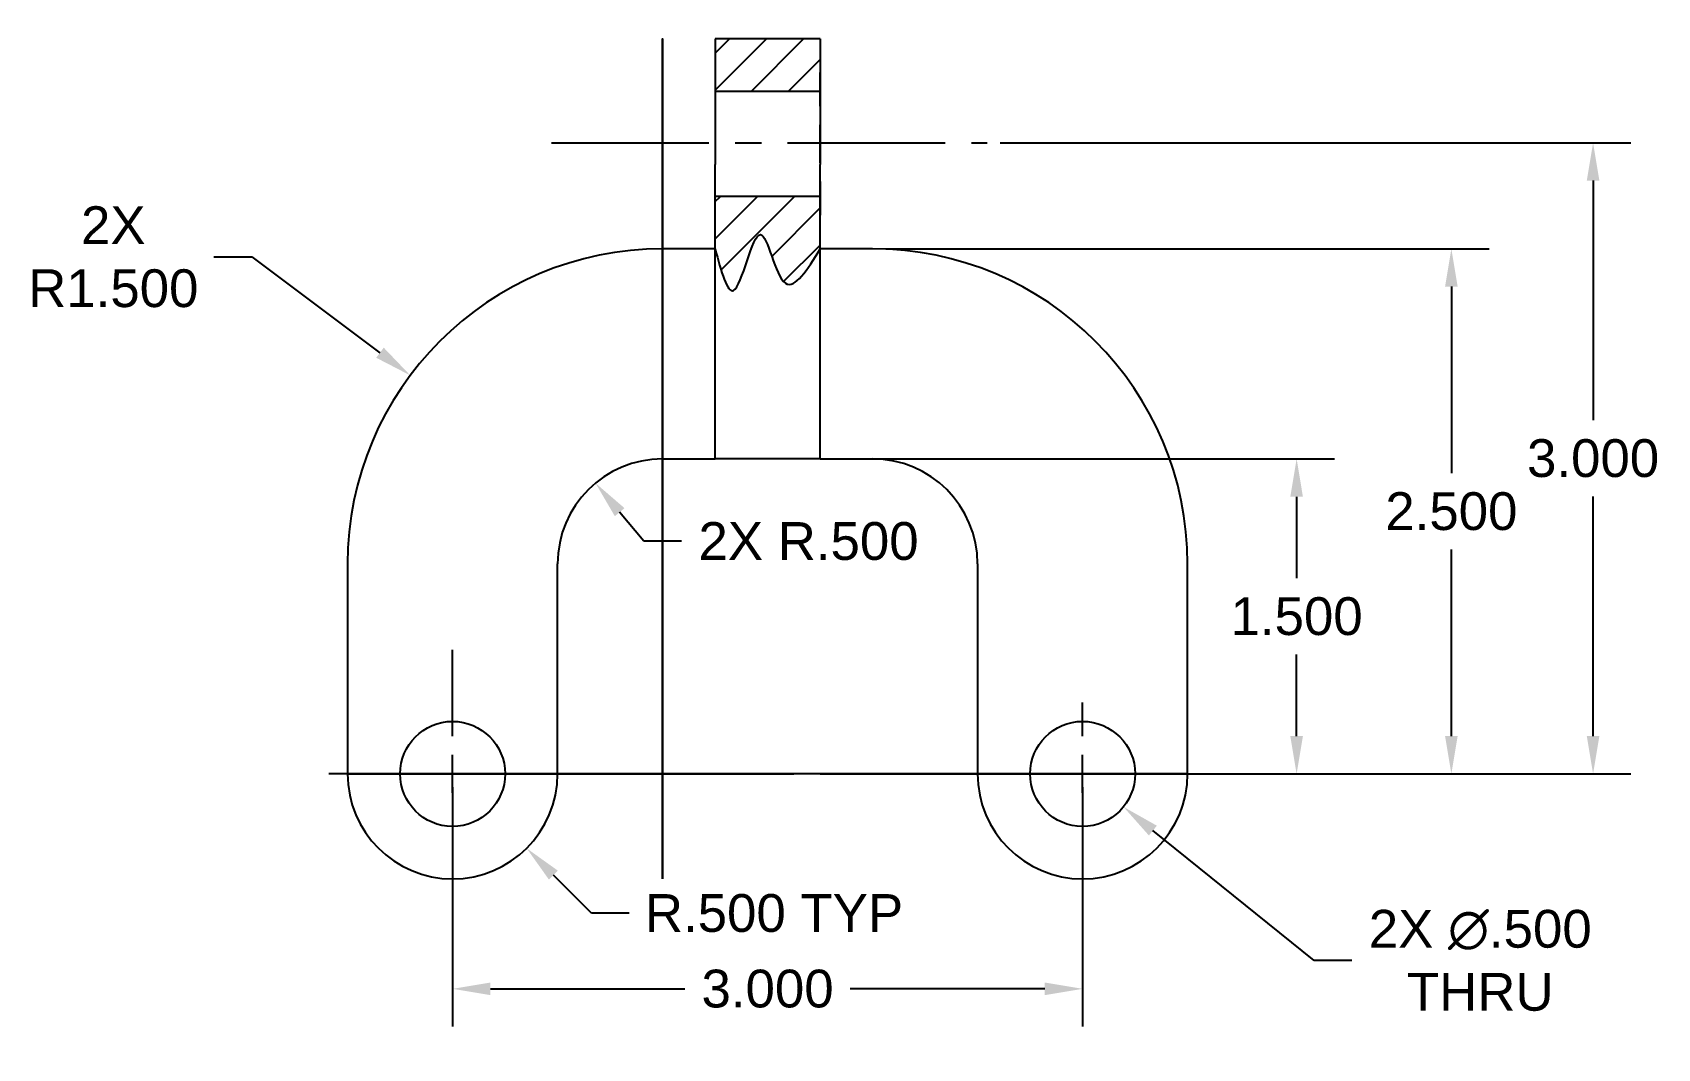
# Model space of a CAD drawing. Header units: inches. Extents: x -3 to 4.74, y -1.31 to 3.53.
import ezdxf

# ---------------------------------------------------------------- set-up
doc = ezdxf.new("R2010")
doc.units = ezdxf.units.IN
doc.header["$MEASUREMENT"] = 0
for name, pattern in [('CENTER2', [1.125, 0.75, -0.125, 0.125, -0.125]), ('CENTERX2', [4, 2.5, -0.5, 0.5, -0.5]), ('HIDDEN2', [0.1875, 0.125, -0.0625])]:
    doc.linetypes.add(name, pattern=pattern)
for name, color, linetype in [('FV1-HID', 1, 'HIDDEN2'), ('FV1-VIS', 7, 'Continuous'), ('PV1-DIM', 7, 'Continuous'), ('PV1-HID', 1, 'HIDDEN2'), ('PV1-VIS', 7, 'Continuous'), ('SV1-HID', 1, 'HIDDEN2'), ('SV1-VIS', 7, 'Continuous'), ('VPORTS', 7, 'Continuous')]:
    doc.layers.add(name, color=color, linetype=linetype)
doc.styles.get("Standard").update_dxf_attribs({"font": 'arial.ttf'})
doc.dimstyles.get("Standard").update_dxf_attribs({"dimtxt": 0.18, "dimasz": 0.18, "dimexe": 0.18, "dimexo": 0.0625, "dimgap": 0.09, "dimtad": 0, "dimtih": 1, "dimtoh": 1, "dimdec": 3, "dimzin": 4, "dimdsep": 46, "dimtxsty": 'Standard', "dimcen": -0.09, "dimadec": 0, "dimazin": 1, "dimtfac": 1, "dimtdec": 3, "dimtofl": 0, "dimtmove": 0, "dimatfit": 3, "dimfxl": 1, "dimtolj": 1, "dimtzin": 0, "dimarcsym": 0})

# ---------------------------------------------------------------- blocks, each defined once
blk = doc.blocks.new('*D17')
at = {"layer": 'Defpoints', "color": 0, "transparency": 16777216}
for p in [(-1.2017, 1.8978), (0, 1)]:
    blk.add_point(p, dxfattribs=at)
at = {"layer": 'PV1-DIM', "color": 0, "lineweight": -2, "transparency": 16777216}
for p, q in [((-2.1361, 2.4614), (-1.9561, 2.4614)), ((-1.9561, 2.4614), (-1.3459, 2.0055))]:
    blk.add_line(p, q, dxfattribs=at)
at = {"layer": 'PV1-DIM', "color": 0, "transparency": 16777216}
blk.add_solid([(-1.3279, 2.0295), (-1.3638, 1.9815), (-1.2017, 1.8978)], dxfattribs=at)
at = {"layer": 'PV1-DIM', "color": 0, "transparency": 16777216, "insert": (-2.6156, 2.4614), "char_height": 0.18, "attachment_point": 5}
blk.add_mtext('\\A1;2X\\PR1.500', dxfattribs=at)
blk = doc.blocks.new('*D18')
at = {"layer": 'Defpoints', "color": 0, "transparency": 16777216}
for p in [(-0.3194, 1.3847), (0, 1)]:
    blk.add_point(p, dxfattribs=at)
at = {"layer": 'PV1-DIM', "color": 0, "lineweight": -2, "transparency": 16777216}
for p, q in [((-0.0894, 1.1077), (-0.2044, 1.2462)), ((0.0906, 1.1077), (-0.0894, 1.1077))]:
    blk.add_line(p, q, dxfattribs=at)
at = {"layer": 'PV1-DIM', "color": 0, "transparency": 16777216}
blk.add_solid([(-0.1813, 1.2654), (-0.2275, 1.2271), (-0.3194, 1.3847)], dxfattribs=at)
at = {"layer": 'PV1-DIM', "color": 0, "transparency": 16777216, "insert": (0.6951, 1.1077), "char_height": 0.18, "attachment_point": 5}
blk.add_mtext('\\A1;2X R.500', dxfattribs=at)
blk = doc.blocks.new('*D19')
at = {"layer": 'Defpoints', "color": 0, "transparency": 16777216}
for p in [(-1, 0), (2, 0), (2, -1.0234)]:
    blk.add_point(p, dxfattribs=at)
at = {"layer": 'PV1-DIM', "color": 0, "lineweight": -2, "transparency": 16777216}
for p, q in [((-1, -0.0625), (-1, -1.2034)), ((2, -0.0625), (2, -1.2034)), ((-0.82, -1.0234), (0.1067, -1.0234)), ((1.82, -1.0234), (0.8933, -1.0234))]:
    blk.add_line(p, q, dxfattribs=at)
at = {"layer": 'PV1-DIM', "color": 0, "transparency": 16777216}
for points in [[(-0.82, -0.9934), (-0.82, -1.0534), (-1, -1.0234)], [(1.82, -0.9934), (1.82, -1.0534), (2, -1.0234)]]:
    blk.add_solid(points, dxfattribs=at)
at = {"layer": 'PV1-DIM', "color": 0, "transparency": 16777216, "insert": (0.5, -1.0234), "char_height": 0.18, "attachment_point": 5}
blk.add_mtext('\\A1;3.000', dxfattribs=at)
blk = doc.blocks.new('*D20')
at = {"layer": 'Defpoints', "color": 0, "transparency": 16777216}
for p in [(-1, 0), (-0.6472, -0.3543)]:
    blk.add_point(p, dxfattribs=at)
at = {"layer": 'PV1-DIM', "color": 0, "lineweight": -2, "transparency": 16777216}
for p, q in [((-1, 0.18), (-1, 0.59)), ((-1, -0.09), (-1, 0.09)), ((-1.18, 0), (-1.59, 0)), ((-1.09, 0), (-0.91, 0)), ((-0.82, 0), (-0.41, 0)), ((-1, -0.18), (-1, -0.59)), ((-0.339, -0.6636), (-0.5201, -0.4818)), ((-0.159, -0.6636), (-0.339, -0.6636))]:
    blk.add_line(p, q, dxfattribs=at)
at = {"layer": 'PV1-DIM', "color": 0, "transparency": 16777216}
blk.add_solid([(-0.4989, -0.4606), (-0.5414, -0.503), (-0.6472, -0.3543)], dxfattribs=at)
at = {"layer": 'PV1-DIM', "color": 0, "transparency": 16777216, "insert": (0.5306, -0.6636), "char_height": 0.18, "attachment_point": 5}
blk.add_mtext('\\A1;R.500 TYP', dxfattribs=at)
blk = doc.blocks.new('*D21')
at = {"layer": 'Defpoints', "color": 0, "transparency": 16777216}
for p in [(1.8054, 0.1569), (2.1946, -0.1569)]:
    blk.add_point(p, dxfattribs=at)
at = {"layer": 'PV1-DIM', "color": 0, "lineweight": -2, "transparency": 16777216}
for p, q in [((3.1022, -0.8888), (2.3347, -0.2699)), ((3.2822, -0.8888), (3.1022, -0.8888))]:
    blk.add_line(p, q, dxfattribs=at)
at = {"layer": 'PV1-DIM', "color": 0, "transparency": 16777216}
blk.add_solid([(2.3536, -0.2466), (2.3159, -0.2933), (2.1946, -0.1569)], dxfattribs=at)
at = {"layer": 'PV1-DIM', "color": 0, "transparency": 16777216, "insert": (3.8937, -0.8888), "char_height": 0.18, "attachment_point": 5}
blk.add_mtext('\\A1;2X ∅.500\\PTHRU', dxfattribs=at)
blk = doc.blocks.new('*D22')
at = {"layer": 'Defpoints', "color": 0, "transparency": 16777216}
for p in [(0.875, 1.5), (3.0192, 1.5), (2, 0)]:
    blk.add_point(p, dxfattribs=at)
at = {"layer": 'PV1-DIM', "color": 0, "lineweight": -2, "transparency": 16777216}
for p, q in [((0.9375, 1.5), (3.1992, 1.5)), ((3.0192, 1.32), (3.0192, 0.9319)), ((3.0192, 0.18), (3.0192, 0.5681)), ((2.0625, 0), (3.1992, 0))]:
    blk.add_line(p, q, dxfattribs=at)
at = {"layer": 'PV1-DIM', "color": 0, "transparency": 16777216}
for points in [[(2.9892, 1.32), (3.0492, 1.32), (3.0192, 1.5)], [(2.9892, 0.18), (3.0492, 0.18), (3.0192, 0)]]:
    blk.add_solid(points, dxfattribs=at)
at = {"layer": 'PV1-DIM', "color": 0, "transparency": 16777216, "insert": (3.0192, 0.75), "char_height": 0.18, "attachment_point": 5}
blk.add_mtext('\\A1;1.500', dxfattribs=at)
blk = doc.blocks.new('*D23')
at = {"layer": 'Defpoints', "color": 0, "transparency": 16777216}
for p in [(1, 2.5), (3.7561, 2.5), (2, 0)]:
    blk.add_point(p, dxfattribs=at)
at = {"layer": 'PV1-DIM', "color": 0, "lineweight": -2, "transparency": 16777216}
for p, q in [((1.0625, 2.5), (3.9361, 2.5)), ((3.7561, 2.32), (3.7561, 1.4319)), ((3.7561, 0.18), (3.7561, 1.0681)), ((2.0625, 0), (3.9361, 0))]:
    blk.add_line(p, q, dxfattribs=at)
at = {"layer": 'PV1-DIM', "color": 0, "transparency": 16777216}
for points in [[(3.7261, 2.32), (3.7861, 2.32), (3.7561, 2.5)], [(3.7261, 0.18), (3.7861, 0.18), (3.7561, 0)]]:
    blk.add_solid(points, dxfattribs=at)
at = {"layer": 'PV1-DIM', "color": 0, "transparency": 16777216, "insert": (3.7561, 1.25), "char_height": 0.18, "attachment_point": 5}
blk.add_mtext('\\A1;2.500', dxfattribs=at)
blk = doc.blocks.new('*D24')
at = {"layer": 'Defpoints', "color": 0, "transparency": 16777216}
for p in [(1.5456, 3.005, 0.0829), (4.431, 3.005), (2, 0)]:
    blk.add_point(p, dxfattribs=at)
at = {"layer": 'PV1-DIM', "color": 0, "lineweight": -2, "transparency": 16777216}
for p, q in [((1.6081, 3.005), (4.611, 3.005)), ((4.431, 2.825), (4.431, 1.6845)), ((4.431, 0.18), (4.431, 1.3205)), ((2.0625, 0), (4.611, 0))]:
    blk.add_line(p, q, dxfattribs=at)
at = {"layer": 'PV1-DIM', "color": 0, "transparency": 16777216}
for points in [[(4.401, 2.825), (4.461, 2.825), (4.431, 3.005)], [(4.401, 0.18), (4.461, 0.18), (4.431, 0)]]:
    blk.add_solid(points, dxfattribs=at)
at = {"layer": 'PV1-DIM', "color": 0, "transparency": 16777216, "insert": (4.431, 1.5025), "char_height": 0.18, "attachment_point": 5}
blk.add_mtext('\\A1;3.000', dxfattribs=at)

msp = doc.modelspace()

# ---------------------------------------------------------------- hatches: boundary and pattern name
at = {"layer": 'PV1-DIM'}
h = msp.add_hatch(dxfattribs=at)
h.set_pattern_fill('ANSI31', color=256)
edge = h.paths.add_edge_path()
edge.add_line((0.75, 2.75), (0.25, 2.75))
edge.add_line((0.25, 2.75), (0.25, 2.5))
edge.add_spline(control_points=[(0.25, 2.5), (0.2788, 2.3932), (0.3469, 2.1412), (0.4645, 2.7874), (0.5635, 2.1969), (0.6903, 2.4029), (0.75, 2.5)], knot_values=[0, 0, 0, 0, 0.216953, 0.511814, 0.772176, 1.004327, 1.004327, 1.004327, 1.004327], degree=3, periodic=0)
edge.add_line((0.75, 2.5), (0.75, 2.75))
h.paths.add_polyline_path([(0.75, 3.5), (0.25, 3.5), (0.25, 3.25), (0.75, 3.25)])

# ---------------------------------------------------------------- linework, layer by layer
at = {"layer": 'FV1-HID'}
for p, q in [((-1.25, 0), (-1.25, 0, 0.375)), ((-0.75, 0), (-0.75, 0, 0.375)), ((-0.5, 0), (-0.5, 0, 0.375)), ((0.75, 0), (0.25, 0)), ((0.75, 0, 0.375), (0.25, 0, 0.375)), ((0.75, 0, 0.4158), (0.25, 0, 0.4158)), ((0.75, 0, -0.0842), (0.25, 0, -0.0842)), ((1.5, 0), (1.5, 0, 0.375)), ((1.75, 0), (1.75, 0, 0.375)), ((2.25, 0), (2.25, 0, 0.375))]:
    msp.add_line(p, q, dxfattribs=at)
at = {"layer": 'FV1-HID', "color": 7, "linetype": 'CENTERX2', "ltscale": 0.25, "extrusion": (0, 1, -2.22045e-16)}
for p, q in [((-1, 0, -0.3125), (-1, 0, 0.6875)), ((0, 0, 0.1875), (1, 0, 0.1875)), ((2, 0, -0.3125), (2, 0, 0.6875))]:
    msp.add_line(p, q, dxfattribs=at)
at = {"layer": 'FV1-VIS'}
for p, q in [((0, 0), (-1.5, 0)), ((-1.5, 0), (-1.5, 0, 0.375)), ((-1.5, 0, 0.375), (0, 0, 0.375)), ((0, 0), (0.25, 0)), ((0.25, 0, 0.375), (0, 0, 0.375)), ((0.25, 0, -0.3342), (0.25, 0, 0.6658)), ((0.75, 0, 0.6658), (0.25, 0, 0.6658)), ((0.75, 0, -0.3342), (0.25, 0, -0.3342)), ((0.75, 0, -0.3342), (0.75, 0, 0.6658)), ((1, 0, 0.375), (0.75, 0, 0.375)), ((0.75, 0), (1, 0)), ((1, 0, 0.375), (2.5, 0, 0.375)), ((2.5, 0), (1, 0)), ((2.5, 0), (2.5, 0, 0.375))]:
    msp.add_line(p, q, dxfattribs=at)
at = {"layer": 'PV1-DIM', "linetype": 'CENTER2'}
msp.add_line((-0.5297, 3.005, 0.0829), (1.5456, 3.005, 0.0829), dxfattribs=at)
at = {"layer": 'PV1-DIM'}
for p, q in [((-1, 0.18), (-1, 0.34)), ((2, 0.18), (2, 0.34)), ((-1, -0.09), (-1, 0.09)), ((2, -0.09), (2, 0.09)), ((-1.18, 0), (-1.34, 0)), ((-1.09, 0), (-0.91, 0)), ((-0.82, 0), (-0.66, 0)), ((1.82, 0), (1.66, 0)), ((1.91, 0), (2.09, 0)), ((2.18, 0), (2.34, 0)), ((-1, -0.18), (-1, -0.34)), ((2, -0.18), (2, -0.34))]:
    msp.add_line(p, q, dxfattribs=at)
msp.add_spline([(0.25, 2.5), (0.3383, 2.3018), (0.4656, 2.5678), (0.5852, 2.3365), (0.75, 2.5)], degree=3, dxfattribs=at)
at = {"layer": 'PV1-HID', "color": 7, "linetype": 'Continuous'}
for p, q in [((0.75, 3.25), (0.25, 3.25)), ((0.75, 2.75), (0.25, 2.75))]:
    msp.add_line(p, q, dxfattribs=at)
at = {"layer": 'PV1-VIS'}
for p, q in [((0.25, 3.5), (0.25, 2.9017)), ((0.75, 3.5), (0.25, 3.5)), ((0.75, 3.5), (0.75, 2.9017)), ((0.25, 1.5), (0.25, 2.9017)), ((0.75, 1.5), (0.75, 2.9017)), ((0.25, 2.5), (0, 2.5)), ((1, 2.5), (0.75, 2.5)), ((0, 1.5), (0.25, 1.5)), ((0.75, 1.5), (0.25, 1.5)), ((0.75, 1.5), (1, 1.5)), ((-1.5, 1), (-1.5, 0)), ((-0.5, 0), (-0.5, 1)), ((1.5, 1), (1.5, 0)), ((2.5, 0), (2.5, 1))]:
    msp.add_line(p, q, dxfattribs=at)
for centre in [(-1, 0), (2, 0)]:
    msp.add_circle(centre, 0.25, dxfattribs=at)
for centre, radius, start, end in [((0, 1), 1.5, 90, 180), ((1, 1), 1.5, 0, 90), ((0, 1), 0.5, 90, 180), ((1, 1), 0.5, 0, 90), ((-1, 0), 0.5, 180, 0), ((2, 0), 0.5, 180, 0)]:
    msp.add_arc(centre, radius, start, end, dxfattribs=at)
at = {"layer": 'SV1-HID'}
for p, q in [((0, 1.5), (0, 1.5, 0.375)), ((0, 0.25), (0, 0.25, 0.375)), ((0, -0.25), (0, -0.25, 0.375))]:
    msp.add_line(p, q, dxfattribs=at)
at = {"layer": 'SV1-VIS'}
for p, q in [((0, 1.5, 0.375), (0, 2.9017, 0.6561)), ((0, 2.8872, -0.3213), (0, 1.5)), ((0, 2.5, 0.375), (0, 1, 0.375)), ((0, 1), (0, 2.5)), ((0, 2.5), (0, 2.5, 0.375)), ((0, 1.5, 0.375), (0, 1.5, 0.375)), ((0, 0, 0.375), (0, 1, 0.375)), ((0, 1), (0, 0)), ((0, 0, 0.375), (0, -0.5, 0.375)), ((0, -0.5), (0, 0)), ((0, -0.5), (0, -0.5, 0.375))]:
    msp.add_line(p, q, dxfattribs=at)
at = {"layer": 'SV1-VIS', "extrusion": (-1, 0, 2.22045e-16)}
msp.add_circle((-3, 0.1658), 0.25, dxfattribs=at)
msp.add_arc((-3, 0.1658), 0.5, 78.66215, 283.03929, dxfattribs=at)
at = {"layer": 'VPORTS', "extrusion": (1, 0, -2.22045e-16)}
for p, q in [((0.75, 3.18, 0.1658), (0.75, 3.34, 0.1658)), ((0.75, 2.91, 0.1658), (0.75, 3.09, 0.1658)), ((0.75, 3, 0.2558), (0.75, 3, 0.0758)), ((0.75, 3, 0.3458), (0.75, 3, 0.5058)), ((0.75, 3, -0.0142), (0.75, 3, -0.1742)), ((0.75, 2.82, 0.1658), (0.75, 2.66, 0.1658))]:
    msp.add_line(p, q, dxfattribs=at)

# ---------------------------------------------------------------- dimensions: what is measured, and where the dimension line sits
at = {"layer": 'PV1-DIM'}
dim = msp.add_linear_dim(base=(4.431, 3.005), p1=(2, 0), p2=(1.5456, 3.005, 0.0829), angle=90, text='3.000', dimstyle='Standard', dxfattribs=at)
dim.commit()
dim.dimension.update_dxf_attribs({"geometry": '*D24', "text_midpoint": (4.431, 1.5025)})
dim = msp.add_radius_dim(center=(0, 1), mpoint=(-1.2017, 1.8978), text='2X\\P<>', dimstyle='Standard', override={"dimcen": 0}, dxfattribs=at)
dim.commit()
dim.dimension.update_dxf_attribs({"geometry": '*D17', "text_midpoint": (-2.6156, 2.4614), "dimtype": 164})
for base, p2, picture, middle in [((3.7561, 2.5), (1, 2.5), '*D23', (3.7561, 1.25)), ((3.0192, 1.5), (0.875, 1.5), '*D22', (3.0192, 0.75))]:
    dim = msp.add_linear_dim(base=base, p1=(2, 0), p2=p2, angle=90, dimstyle='Standard', dxfattribs=at)
    dim.commit()
    dim.dimension.update_dxf_attribs({"geometry": picture, "text_midpoint": middle})
for center, mpoint, text, picture, middle in [((0, 1), (-0.3194, 1.3847), '2X <>', '*D18', (0.6951, 1.1077)), ((-1, 0), (-0.6472, -0.3543), '<> TYP', '*D20', (0.5306, -0.6636))]:
    dim = msp.add_radius_dim(center=center, mpoint=mpoint, text=text, dimstyle='Standard', dxfattribs=at)
    dim.commit()
    dim.dimension.update_dxf_attribs({"geometry": picture, "text_midpoint": middle, "dimtype": 164})
dim = msp.add_diameter_dim_2p(p1=(1.8054, 0.1569), p2=(2.1946, -0.1569), text='2X <>\\PTHRU', dimstyle='Standard', override={"dimcen": 0}, dxfattribs=at)
dim.commit()
dim.dimension.update_dxf_attribs({"geometry": '*D21', "text_midpoint": (3.8937, -0.8888), "dimtype": 163})
dim = msp.add_linear_dim(base=(2, -1.0234), p1=(-1, 0), p2=(2, 0), dimstyle='Standard', dxfattribs=at)
dim.commit()
dim.dimension.update_dxf_attribs({"geometry": '*D19', "text_midpoint": (0.5, -1.0234)})

doc.saveas('drawing.dxf')
